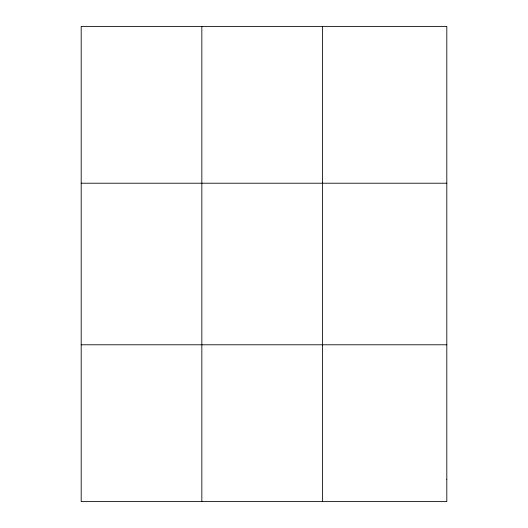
<?xml version="1.0" encoding="UTF-8"?>
<svg xmlns="http://www.w3.org/2000/svg" width="528" height="528" viewBox="0 0 528 528"><rect width="100%" height="100%" fill="white"/><g stroke="black" fill="none" stroke-linecap="round" stroke-linejoin="round"><path stroke-width="0.79" d="M201.841 26.4L201.841 501.6M322.502 26.4L322.502 501.6M81.187 183.216L446.813 183.216M81.187 344.784L446.813 344.784M446.813 479.2L446.813 501.6L81.187 501.6L81.187 26.4L446.813 26.4L446.813 479.2"/></g></svg>
